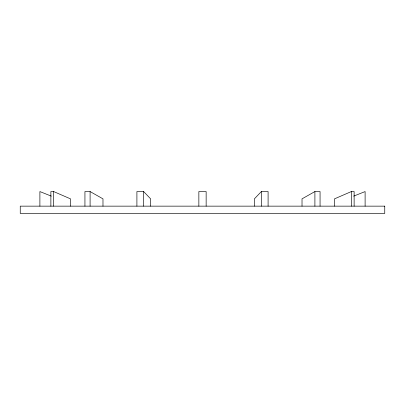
<?xml version="1.0" encoding="UTF-8"?>
<svg xmlns="http://www.w3.org/2000/svg" width="405" height="405" viewBox="0 0 405 405"><rect width="100%" height="100%" fill="white"/><g stroke="black" fill="none" stroke-linecap="round" stroke-linejoin="round"><path stroke-width="0.61" d="M268.095 206.145L268.095 191.565L261.362 191.565L254.386 198.855L254.386 206.145M320.061 206.145L320.061 191.565L314.903 191.565L302.019 198.855L302.019 206.145M354.127 206.145L354.127 191.565L351.337 191.565L334.5 198.855L334.5 206.145M353.717 196.121L365.108 191.565L365.108 206.145M70.5 206.145L70.5 198.855L53.662 191.565L50.873 191.565L50.873 206.145M102.981 206.145L102.981 198.855L90.097 191.565L84.939 191.565L84.939 206.145M150.614 206.145L150.614 198.855L143.638 191.565L136.905 191.565L136.905 206.145M51.283 196.121L39.892 191.565L39.892 206.145M351.337 191.565L351.337 206.145M314.903 191.565L314.903 206.145M261.362 191.565L261.362 206.145M206.145 206.145L206.145 191.565L198.855 191.565L198.855 206.145M143.638 191.565L143.638 206.145M90.097 191.565L90.097 206.145M53.662 191.565L53.662 206.145M384.75 206.145L20.25 206.145L20.25 213.435L384.75 213.435L384.75 206.145"/></g></svg>
